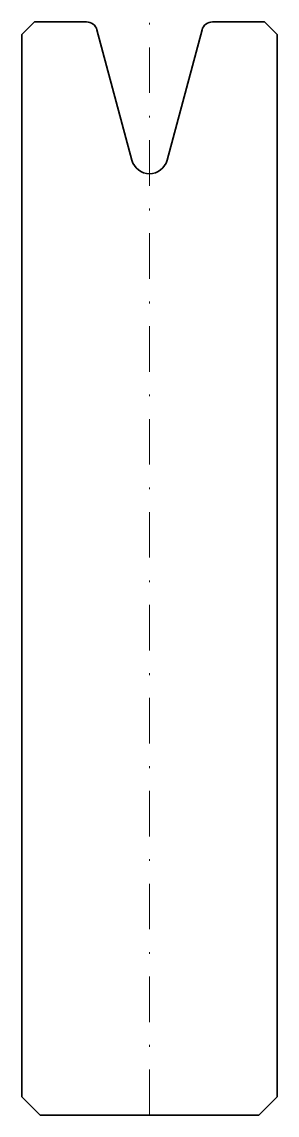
# Model space of a CAD drawing. Header units: millimetres. Extents: x -7 to 7, y -60 to 0.
import ezdxf

# ---------------------------------------------------------------- set-up
doc = ezdxf.new("R2010")
doc.units = ezdxf.units.MM
doc.header["$LTSCALE"] = 5
doc.linetypes.add('AUSGEZOGEN', pattern=[0])
doc.linetypes.add('DASHDOT', pattern=[1, 0.5, -0.25, 0, -0.25])
doc.layers.add('2', color=7, linetype='Continuous')

msp = doc.modelspace()

# ---------------------------------------------------------------- linework, layer by layer
at = {"layer": '2', "color": 7, "linetype": 'AUSGEZOGEN', "lineweight": 35}
for p, q in [((-6.3, 0), (-7, -0.7)), ((-3.46, 0), (-6.3, 0)), ((6.3, 0), (3.46, 0)), ((7, -0.7), (6.3, 0)), ((-0.966, -7.591), (-2.881, -0.445)), ((2.881, -0.445), (0.966, -7.591)), ((-7, -0.7), (-7, -59)), ((7, -59), (7, -0.7)), ((-7, -59), (-6, -60)), ((6, -60), (7, -59)), ((-6, -60), (6, -60))]:
    msp.add_line(p, q, dxfattribs=at)
at = {"layer": '2', "color": 7, "linetype": 'DASHDOT', "lineweight": 18}
msp.add_line((0, -60), (0, 0), dxfattribs=at)
at = {"layer": '2', "color": 7, "linetype": 'AUSGEZOGEN', "lineweight": 35}
for centre, radius, start, end in [((-3.46, -0.6), 0.6, 15, 90), ((3.46, -0.6), 0.6, 90, 165), ((0, -7.332), 1, 195, 345)]:
    msp.add_arc(centre, radius, start, end, dxfattribs=at)

doc.saveas('drawing.dxf')
